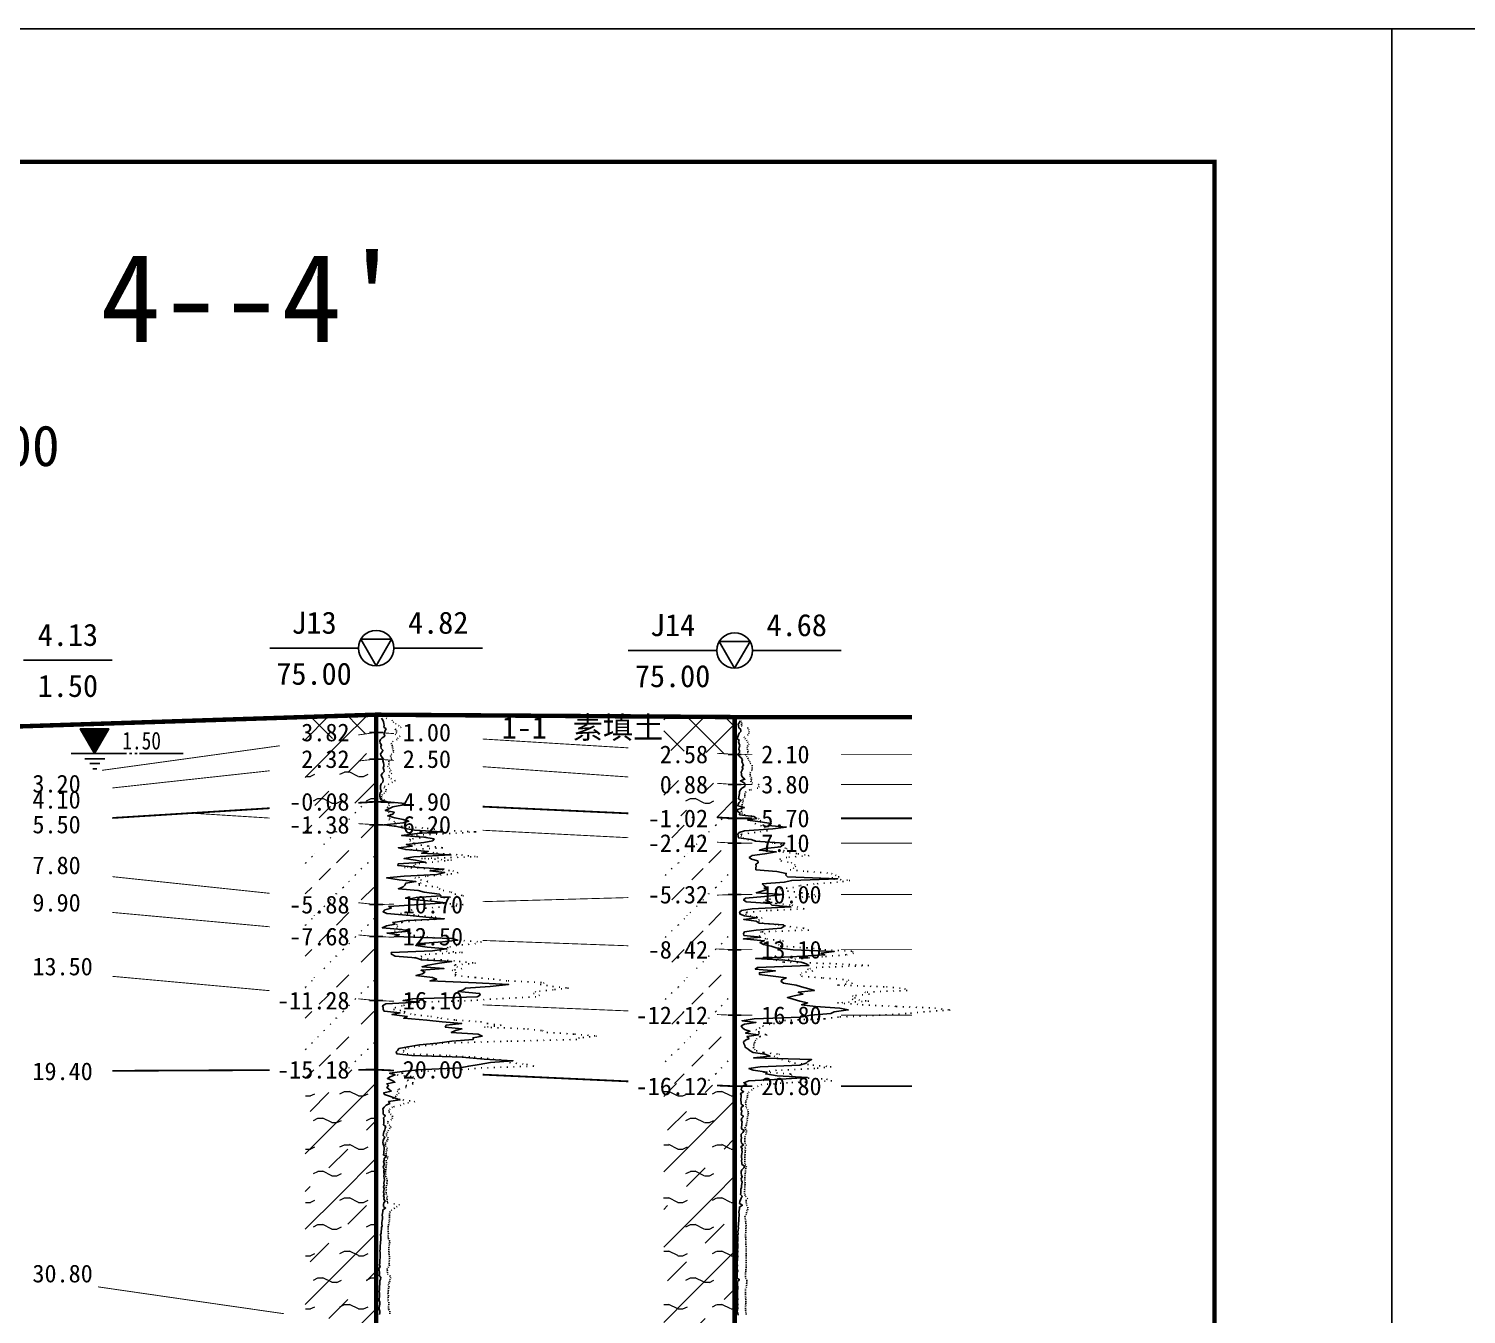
# Model space of a CAD drawing. Extents: x -37 to 3540, y -1485 to 297.
# Drawn here: x 1575.1 to 1737.1, y 152.2 to 297 of the extents above; entities that cross this region are included whole.
import ezdxf
from ezdxf.enums import TextEntityAlignment as Align

# ---------------------------------------------------------------- set-up
doc = ezdxf.new("R2010")
doc.units = 0
doc.linetypes.add('DOT', pattern=[6.35, 0, -6.35])
doc.layers.get('0').update_dxf_attribs({"linetype": 'CONTINUOUS'})
for name, color, linetype in [('CURVE', 200, 'CONTINUOUS'), ('FRAME', 7, 'CONTINUOUS'), ('HOLE', 41, 'CONTINUOUS'), ('STRATUM', 241, 'CONTINUOUS')]:
    doc.layers.add(name, color=color, linetype=linetype)
doc.layers.add('HATCH', color=7, linetype='CONTINUOUS', lineweight=13)
doc.styles.add('ST', font='')
doc.styles.get('ST').set_extended_font_data('SimSun')
pattern_1 = [(45, (1308.7487, 0), (-2.12132, 2.12132), [10, 0]), (135, (1308.7487, 0), (-2.12132, -2.12132), [10, 0])]
pattern_2 = [(45, (1308.7487, 0), (-4.24264, 4.24264), [10, 0]), (45, (1309.8097, -3.182), (-2.12132, 6.36396), [3, -3]), (26.565, (1309.8228, -0.2536), (5.999823, 5.999812), [0.567, -12.849]), (0, (1309.256, -0.2536), (0, 6), [0.567, -5.433]), (26.565, (1307.1674, 0), (5.999823, 5.999812), [0.567, -12.849]), (0, (1307.6745, 0.2536), (0, 6), [0.567, -5.433]), (153.435, (1309.2558, -0.2536), (-5.999818, -5e-06), [1.134, -12.2826]), (26.565, (1312.8228, 2.7464), (5.999823, 5.999812), [0.567, -12.849]), (0, (1312.256, 2.7464), (0, 6), [0.567, -5.433]), (26.565, (1310.1674, 3), (5.999823, 5.999812), [0.567, -12.849]), (0, (1310.6745, 3.2536), (0, 6), [0.567, -5.433]), (153.435, (1312.2558, 2.7464), (-5.999818, -5e-06), [1.134, -12.2826])]
pattern_3 = [(45, (1308.7487, 0), (-7e-07, 6.99998), [1.97196, -7.92754]), (45, (1311.5615, 2.829), (-7e-07, 6.99998), [1.99367, -7.90583]), (45, (1313.816, 5.082), (-7e-07, 6.99998), [1.81361, -8.08588]), (26.56505, (1308.7487, 3.5), (7, 7), [0.0965, -15.55598]), (36.8699, (1309.4487, 4.2), (7, 7), [0.19775, -34.80225]), (315, (1312.2487, 6.976), (6.99998, 1e-06), [0.03305, -9.86644]), (26.56505, (1312.2487, 0), (7, 7), [0.14475, -15.50773]), (26.56505, (1312.9487, 0.7), (7, 7), [0.10528, -15.5472]), (90, (1313.299, 1.05), (-7, -5e-07), [0.02877, -6.97123]), (26.56505, (1313.6487, 1.4), (7, 7), [0.09101, -31.21394]), (36.8699, (1314.3487, 2.1), (7, 7), [0.11069, -34.88931]), (45, (1315.0487, 2.8), (-2e-07, 6.99998), [0.10911, -9.79038]), (315, (1315.663, 3.548), (6.99998, 1e-06), [0.03305, -9.86644]), (36.8699, (1310.1487, 4.9), (7, 7), [0.10224, -34.89776]), (53.1301, (1310.8487, 5.6), (14, 21), [0.13438, -34.86562]), (53.1301, (1311.5487, 6.3), (14, 21), [0.12625, -34.87375])]

# ---------------------------------------------------------------- blocks, each defined once
blk = doc.blocks.new('图头_剖面图A3')
at = {"style": 'ST'}
for tag, height, p in [('01_剖面号', 10, (64.41, 11.39)), ('02_横向比例', 4.6, (-18.82, -5.99)), ('03＿纵向比例', 4.6, (50.43, -5.28))]:
    blk.add_attdef(tag, text='', height=height, dxfattribs=at).set_placement(p, align=Align.MIDDLE_LEFT)
blk = doc.blocks.new('H_cpt_hole')
for p, q in [((-1.73, 1), (1.73, 1)), ((0, -2), (-1.73, 1)), ((1.73, 1), (0, -2))]:
    blk.add_line(p, q)
blk.add_circle((0, 0), 2)
blk = doc.blocks.new('Gwl')
blk.add_lwpolyline([(0, 0, 0, 3.22, 0), (0, 2.79, 3.22, 3.22, 0)], format="xyseb")
blk.add_lwpolyline([(0, 0), (1.61, 2.79), (-1.61, 2.79)], close=True)
for points in [[(-2.63, 0), (3.61, 0)], [(3.93, 0), (4.21, 0)], [(4.53, 0), (4.8, 0)], [(5.09, 0), (9.99, 0)], [(-1.09, -0.61), (1.16, -0.61)], [(-0.54, -1.14), (0.61, -1.14)], [(-0.19, -1.74), (0.26, -1.74)]]:
    blk.add_lwpolyline(points)
at = {"style": 'ST', "width": 0.8}
blk.add_attdef('*GWL', (3.14, 0.45), '', height=2, dxfattribs=at)

msp = doc.modelspace()

# ---------------------------------------------------------------- hatches: boundary and pattern name
at = {"layer": 'HATCH'}
h = msp.add_hatch(dxfattribs=at)
h.set_pattern_fill('STT', color=50, style=0)
h.set_pattern_definition(pattern_1)
h.paths.add_polyline_path([(1654.66, 219.44), (1646.66, 219.49), (1646.66, 215.72), (1654.66, 215.24)])
h.paths.add_polyline_path([(1635.56, 212.83), (1651.51, 212.83), (1651.51, 217.78), (1635.56, 217.78)], flags=9)
h.paths.add_polyline_path([(1635.56, 215.84), (1647.94, 215.84), (1647.94, 220.78), (1635.56, 220.78)], flags=9)
h.paths.add_polyline_path([(1645.45, 213.75), (1652.15, 213.75), (1652.15, 216.68), (1645.45, 216.68)], flags=9)
h = msp.add_hatch(dxfattribs=at)
h.set_pattern_fill('STT', color=50, style=0)
h.set_pattern_definition(pattern_1)
h.paths.add_polyline_path([(1614.24, 219.71), (1606.24, 219.44), (1606.24, 216.6), (1614.24, 217.71)])
h.paths.add_polyline_path([(1605.03, 216.22), (1611.72, 216.22), (1611.72, 219.15), (1605.03, 219.15)], flags=9)
h = msp.add_hatch(dxfattribs=at)
h.set_pattern_fill('FZNT', color=32, style=0)
h.set_pattern_definition([(45, (1308.7487, 0), (-4.24264, 4.24264), [10, 0]), (45, (1309.8097, -3.182), (-2.12132, 6.36396), [3, -3])])
h.paths.add_polyline_path([(1614.24, 217.71), (1606.24, 216.6), (1606.24, 213.83), (1614.24, 214.71)])
h.paths.add_polyline_path([(1605.03, 213.22), (1611.72, 213.22), (1611.72, 216.15), (1605.03, 216.15)], flags=9)
h.paths.add_polyline_path([(1605.03, 216.22), (1611.72, 216.22), (1611.72, 219.15), (1605.03, 219.15)], flags=9)
h = msp.add_hatch(dxfattribs=at)
h.set_pattern_fill('YNFNT', color=251, style=0)
h.set_pattern_definition(pattern_2)
h.paths.add_polyline_path([(1614.24, 214.71), (1606.24, 213.83), (1606.24, 209.41), (1614.24, 209.9)])
h.paths.add_polyline_path([(1603.6, 208.42), (1611.72, 208.42), (1611.72, 211.35), (1603.6, 211.35)], flags=9)
h.paths.add_polyline_path([(1605.03, 213.22), (1611.72, 213.22), (1611.72, 216.15), (1605.03, 216.15)], flags=9)
h = msp.add_hatch(dxfattribs=at)
h.set_pattern_fill('YNFNT', color=251, style=0)
h.set_pattern_definition(pattern_2)
h.paths.add_polyline_path([(1654.66, 211.84), (1646.66, 212.4), (1646.66, 208.41), (1654.66, 208.03)])
h.paths.add_polyline_path([(1635.56, 205.48), (1651.51, 205.48), (1651.51, 210.42), (1635.56, 210.42)], flags=9)
h.paths.add_polyline_path([(1635.56, 209.04), (1662.24, 209.04), (1662.24, 213.98), (1635.56, 213.98)], flags=9)
h.paths.add_polyline_path([(1644.02, 206.55), (1652.15, 206.55), (1652.15, 209.48), (1644.02, 209.48)], flags=9)
h.paths.add_polyline_path([(1645.45, 210.35), (1652.15, 210.35), (1652.15, 213.28), (1645.45, 213.28)], flags=24)
h = msp.add_hatch(dxfattribs=at)
h.set_pattern_fill('SZFT', color=52, style=0)
h.set_pattern_definition(pattern_3)
h.paths.add_polyline_path([(1614.24, 209.9), (1606.24, 209.41), (1606.24, 207.81), (1614.24, 207.31)])
h.paths.add_polyline_path([(1603.6, 205.82), (1611.72, 205.82), (1611.72, 208.75), (1603.6, 208.75)], flags=9)
h.paths.add_polyline_path([(1603.6, 208.42), (1611.72, 208.42), (1611.72, 211.35), (1603.6, 211.35)], flags=9)
h = msp.add_hatch(dxfattribs=at)
h.set_pattern_fill('SZFT', color=52, style=0)
h.set_pattern_definition(pattern_3)
h.paths.add_polyline_path([(1654.66, 208.03), (1646.66, 208.41), (1646.66, 205.64), (1654.66, 205.24)])
h.paths.add_polyline_path([(1635.56, 205.48), (1651.51, 205.48), (1651.51, 210.42), (1635.56, 210.42)], flags=9)
h.paths.add_polyline_path([(1644.03, 203.75), (1652.15, 203.75), (1652.15, 206.65), (1644.03, 206.65)], flags=9)
h.paths.add_polyline_path([(1644.02, 206.55), (1652.15, 206.55), (1652.15, 209.48), (1644.02, 209.48)], flags=9)
h = msp.add_hatch(dxfattribs=at)
h.set_pattern_fill('SZFT', color=52, style=0)
h.set_pattern_definition(pattern_3)
h.paths.add_polyline_path([(1614.24, 207.31), (1606.24, 207.81), (1606.24, 199.15), (1614.24, 198.31)])
h.paths.add_polyline_path([(1603.6, 196.82), (1611.72, 196.82), (1611.72, 199.75), (1603.6, 199.75)], flags=9)
h.paths.add_polyline_path([(1603.6, 205.82), (1611.72, 205.82), (1611.72, 208.75), (1603.6, 208.75)], flags=9)
h = msp.add_hatch(dxfattribs=at)
h.set_pattern_fill('SZFT', color=52, style=0)
h.set_pattern_definition(pattern_3)
h.paths.add_polyline_path([(1654.66, 205.24), (1646.66, 205.64), (1646.66, 199.21), (1654.66, 199.44)])
h.paths.add_polyline_path([(1635.56, 200.2), (1651.51, 200.2), (1651.51, 205.15), (1635.56, 205.15)], flags=9)
h.paths.add_polyline_path([(1644.02, 197.95), (1652.15, 197.95), (1652.15, 200.88), (1644.02, 200.88)], flags=9)
h.paths.add_polyline_path([(1644.03, 203.75), (1652.15, 203.75), (1652.15, 206.65), (1644.03, 206.65)], flags=9)
h = msp.add_hatch(dxfattribs=at)
h.set_pattern_fill('SZFT', color=52, style=0)
h.set_pattern_definition(pattern_3)
h.paths.add_polyline_path([(1614.24, 198.31), (1606.24, 199.15), (1606.24, 195.44), (1614.24, 194.71)])
h.paths.add_polyline_path([(1603.6, 193.22), (1611.72, 193.22), (1611.72, 196.15), (1603.6, 196.15)], flags=9)
h.paths.add_polyline_path([(1603.6, 196.82), (1611.72, 196.82), (1611.72, 199.75), (1603.6, 199.75)], flags=9)
h = msp.add_hatch(dxfattribs=at)
h.set_pattern_fill('SZFT', color=52, style=0)
h.set_pattern_definition(pattern_3)
h.paths.add_polyline_path([(1654.66, 199.44), (1646.66, 199.21), (1646.66, 193.53), (1654.66, 193.23)])
h.paths.add_polyline_path([(1635.56, 194.01), (1651.51, 194.01), (1651.51, 198.95), (1635.56, 198.95)], flags=9)
h.paths.add_polyline_path([(1644.02, 191.75), (1652.15, 191.75), (1652.15, 194.68), (1644.02, 194.68)], flags=9)
h.paths.add_polyline_path([(1644.02, 197.95), (1652.15, 197.95), (1652.15, 200.88), (1644.02, 200.88)], flags=9)
h = msp.add_hatch(dxfattribs=at)
h.set_pattern_fill('SZFT', color=52, style=0)
h.set_pattern_definition(pattern_3)
h.paths.add_polyline_path([(1614.24, 194.71), (1606.24, 195.44), (1606.24, 188.24), (1614.24, 187.5)])
h.paths.add_polyline_path([(1602.17, 186.02), (1611.72, 186.02), (1611.72, 188.95), (1602.17, 188.95)], flags=9)
h.paths.add_polyline_path([(1603.6, 193.22), (1611.72, 193.22), (1611.72, 196.15), (1603.6, 196.15)], flags=9)
h = msp.add_hatch(dxfattribs=at)
h.set_pattern_fill('SZFT', color=52, style=0)
h.set_pattern_definition(pattern_3)
h.paths.add_polyline_path([(1654.66, 193.23), (1646.66, 193.53), (1646.66, 186.17), (1654.66, 185.84)])
h.paths.add_polyline_path([(1635.56, 188.12), (1651.51, 188.12), (1651.51, 193.06), (1635.56, 193.06)], flags=9)
h.paths.add_polyline_path([(1642.6, 184.35), (1652.15, 184.35), (1652.15, 187.27), (1642.6, 187.27)], flags=9)
h.paths.add_polyline_path([(1644.02, 191.75), (1652.15, 191.75), (1652.15, 194.68), (1644.02, 194.68)], flags=9)
h = msp.add_hatch(dxfattribs=at)
h.set_pattern_fill('SZFT', color=52, style=0)
h.set_pattern_definition(pattern_3)
h.paths.add_polyline_path([(1614.24, 187.5), (1606.24, 188.24), (1606.24, 179.67), (1614.24, 179.71)])
h.paths.add_polyline_path([(1602.17, 178.22), (1611.72, 178.22), (1611.72, 181.15), (1602.17, 181.15)], flags=9)
h.paths.add_polyline_path([(1602.17, 186.02), (1611.72, 186.02), (1611.72, 188.95), (1602.17, 188.95)], flags=9)
h = msp.add_hatch(dxfattribs=at)
h.set_pattern_fill('SZFT', color=52, style=0)
h.set_pattern_definition(pattern_3)
h.paths.add_polyline_path([(1654.66, 185.84), (1646.66, 186.17), (1646.66, 178.21), (1654.66, 177.84)])
h.paths.add_polyline_path([(1635.56, 180.55), (1651.51, 180.55), (1651.51, 185.49), (1635.56, 185.49)], flags=9)
h.paths.add_polyline_path([(1642.59, 176.35), (1652.15, 176.35), (1652.15, 179.28), (1642.59, 179.28)], flags=9)
h.paths.add_polyline_path([(1642.6, 184.35), (1652.15, 184.35), (1652.15, 187.27), (1642.6, 187.27)], flags=9)
h = msp.add_hatch(dxfattribs=at)
h.set_pattern_fill('YNFNT', color=251, style=0)
h.set_pattern_definition(pattern_2)
h.paths.add_polyline_path([(1614.24, 179.71), (1606.24, 179.67), (1606.24, 151.86), (1614.24, 150.71)])
h.paths.add_polyline_path([(1602.17, 149.22), (1611.72, 149.22), (1611.72, 152.15), (1602.17, 152.15)], flags=9)
h.paths.add_polyline_path([(1602.17, 178.22), (1611.72, 178.22), (1611.72, 181.15), (1602.17, 181.15)], flags=9)
h = msp.add_hatch(dxfattribs=at)
h.set_pattern_fill('YNFNT', color=251, style=0)
h.set_pattern_definition(pattern_2)
h.paths.add_polyline_path([(1654.66, 177.84), (1646.66, 178.21), (1646.66, 146.32), (1654.66, 145.24)])
h.paths.add_polyline_path([(1635.57, 142.24), (1655.08, 142.24), (1655.08, 147.12), (1635.57, 147.12)], flags=9)
h.paths.add_polyline_path([(1635.56, 161.48), (1662.24, 161.48), (1662.24, 166.43), (1635.56, 166.43)], flags=9)
h.paths.add_polyline_path([(1642.59, 143.75), (1652.15, 143.75), (1652.15, 146.68), (1642.59, 146.68)], flags=24)
h.paths.add_polyline_path([(1642.59, 176.35), (1652.15, 176.35), (1652.15, 179.28), (1642.59, 179.28)], flags=9)

# ---------------------------------------------------------------- linework, layer by layer
at = {"layer": 'CURVE', "color": 30, "linetype": 'Continuous'}
for points in [[(1614.83, 219.3), (1614.99, 219.1), (1615.08, 218.9), (1615.09, 218.71), (1615.14, 218.5), (1615.11, 218.31), (1615.36, 218.1), (1615.27, 217.91), (1615.18, 217.71), (1615.16, 217.5), (1615.21, 217.3), (1614.91, 217.11), (1614.75, 216.91), (1614.67, 216.71), (1614.7, 216.5), (1614.84, 216.3), (1614.77, 216.11), (1614.8, 215.91), (1615.01, 215.71), (1614.92, 215.51), (1614.72, 215.3), (1614.76, 215.11), (1614.92, 214.9), (1615.08, 214.71), (1615.01, 214.51), (1615.08, 214.3), (1615.11, 214.11), (1615.12, 213.9), (1615.04, 213.71), (1615.12, 213.51), (1615.14, 213.3), (1614.95, 213.11), (1614.81, 212.9), (1614.87, 212.71), (1615, 212.51), (1615.04, 212.3), (1615, 212.11), (1614.81, 211.9), (1614.74, 211.71), (1614.73, 211.51), (1614.73, 211.31), (1614.85, 211.1), (1614.7, 210.9), (1614.67, 210.71), (1614.65, 210.51), (1614.69, 210.31), (1614.79, 210.1), (1615.5, 209.9), (1617.54, 209.71), (1617.14, 209.51), (1616.14, 209.31), (1615.67, 209.1), (1615.27, 208.9), (1616.28, 208.71), (1616.12, 208.51), (1615.55, 208.31), (1616.36, 208.1), (1617.29, 207.9), (1617.92, 207.71), (1617.28, 207.51), (1615.14, 207.31), (1616.59, 207.1), (1617.54, 206.9), (1618.57, 206.71), (1621.68, 206.51), (1618.85, 206.31), (1617.11, 206.1), (1619.63, 205.9), (1620.78, 205.71), (1620.62, 205.51), (1619.63, 205.31), (1617.65, 205.1), (1618.32, 204.9), (1616.75, 204.71), (1617.58, 204.51), (1620.12, 204.31), (1619.37, 204.1), (1622.67, 203.9), (1618.5, 203.71), (1617.39, 203.5), (1618.69, 203.31), (1619.77, 203.1), (1616.73, 202.91), (1616.7, 202.71), (1619.08, 202.5), (1621.88, 202.31), (1620.3, 202.1), (1621.97, 201.91), (1621.1, 201.71), (1617.41, 201.5), (1615.41, 201.31), (1616.85, 201.1), (1618.72, 200.91), (1617.58, 200.71), (1617.46, 200.5), (1617.27, 200.31), (1616.76, 200.1), (1618.96, 199.91), (1619.66, 199.71), (1621.37, 199.5), (1621.56, 199.31), (1618.75, 199.1), (1617.93, 198.91), (1620.49, 198.71), (1622.09, 198.5), (1619.14, 198.31), (1615.67, 198.1), (1615.97, 197.91), (1615.23, 197.71), (1615.03, 197.5), (1615.45, 197.31), (1618.06, 197.1), (1619.85, 196.91), (1621.91, 196.71), (1617.65, 196.5), (1616.11, 196.31), (1616.38, 196.1), (1615.42, 195.91), (1614.93, 195.71), (1617.15, 195.5), (1617.98, 195.31), (1615.48, 195.1), (1616.84, 194.91), (1616.28, 194.71), (1622.77, 194.5), (1623.45, 194.31), (1621.73, 194.1), (1619.22, 193.91), (1618.71, 193.71), (1619.98, 193.5), (1622.18, 193.31), (1620.61, 193.1), (1615.94, 192.91), (1615.96, 192.71), (1616.38, 192.5), (1618.73, 192.31), (1619.37, 192.1), (1622.77, 191.91), (1621.39, 191.71), (1620.06, 191.5), (1619.42, 191.31), (1621.89, 191.1), (1619.3, 190.91), (1619.74, 190.71), (1619.46, 190.5), (1618.73, 190.31), (1620.58, 190.1), (1621.06, 189.91), (1620.33, 189.71), (1625.53, 189.5), (1629.17, 189.31), (1627.08, 189.1), (1624.31, 188.91), (1624.09, 188.71), (1623.47, 188.5), (1625.91, 188.31), (1625.95, 188.1), (1625.64, 187.91), (1618.36, 187.71), (1617.27, 187.5), (1619.02, 187.3), (1615.32, 187.11), (1614.96, 186.91), (1615.05, 186.71), (1615.05, 186.5), (1615.15, 186.3), (1616.94, 186.11), (1616.01, 185.91), (1617.75, 185.71), (1617.35, 185.5), (1619.95, 185.3), (1621.69, 185.11), (1623.89, 184.91), (1622.12, 184.71), (1622.04, 184.5), (1623.91, 184.3), (1623.2, 184.11), (1622.71, 183.91), (1625.73, 183.71), (1626.2, 183.5), (1625.17, 183.3), (1625.18, 183.11), (1622.76, 182.91), (1621.12, 182.71), (1619.14, 182.5), (1617.81, 182.3), (1616.81, 182.11), (1616.67, 181.91), (1616.49, 181.71), (1616.57, 181.5), (1618.27, 181.3), (1623.95, 181.11), (1626.41, 180.91), (1629.66, 180.71), (1627.14, 180.5), (1625.86, 180.3), (1624.68, 180.11), (1623.73, 179.91), (1618.95, 179.71), (1617.2, 179.5), (1615.76, 179.3), (1616.38, 179.11), (1615.84, 178.91), (1615.51, 178.71), (1616.05, 178.5), (1616.35, 178.3), (1615.43, 178.11), (1615.62, 177.91), (1615.43, 177.71), (1615.66, 177.5), (1615.94, 177.3), (1615.1, 177.11), (1615.17, 176.91), (1615.76, 176.71), (1616.38, 176.5), (1616.93, 176.3), (1615.65, 176.11), (1615.78, 175.91), (1615.38, 175.71), (1615.15, 175.5), (1615, 175.3), (1615.03, 175.11), (1615.03, 174.91), (1615.02, 174.71), (1615.29, 174.5), (1615.08, 174.3), (1615.09, 174.11), (1615.09, 173.91), (1615.09, 173.71), (1615.06, 173.5), (1615.33, 173.3), (1615.25, 173.11), (1615.22, 172.91), (1615.1, 172.71), (1615.08, 172.5), (1615.04, 172.3), (1615.23, 172.11), (1615.09, 171.91), (1615.03, 171.71), (1615.01, 171.5), (1615.03, 171.3), (1615.1, 171.11), (1615.16, 170.91), (1615.14, 170.71), (1615.09, 170.5), (1615.1, 170.3), (1615.07, 170.11), (1615.4, 169.91), (1615.14, 169.71), (1615.14, 169.5), (1615.08, 169.3), (1615.17, 169.11), (1615.11, 168.91), (1615.05, 168.71), (1615.15, 168.5), (1615.12, 168.3), (1615.09, 168.11), (1615.13, 167.91), (1615.12, 167.71), (1615.15, 167.5), (1615.17, 167.3), (1615.14, 167.11), (1615.11, 166.91), (1615.15, 166.71), (1615.08, 166.5), (1615.16, 166.3), (1615.12, 166.11), (1615.08, 165.91), (1615.13, 165.71), (1615.08, 165.5), (1615.14, 165.3), (1615.1, 165.11), (1615.24, 164.91), (1615.11, 164.71), (1615.08, 164.5), (1615.08, 164.3), (1615.31, 164.11), (1614.99, 163.91), (1615, 163.71), (1614.96, 163.5), (1614.92, 163.3), (1614.95, 163.11), (1614.96, 162.91), (1614.92, 162.71), (1614.9, 162.5), (1614.87, 162.3), (1614.92, 162.11), (1614.83, 161.91), (1614.83, 161.71), (1614.8, 161.5), (1614.81, 161.3), (1614.73, 161.11), (1614.77, 160.91), (1614.77, 160.71), (1614.78, 160.5), (1614.74, 160.3), (1614.72, 160.11), (1614.71, 159.91), (1614.71, 159.71), (1614.68, 159.5), (1614.67, 159.3), (1614.69, 159.11), (1614.7, 158.91), (1614.68, 158.71), (1614.68, 158.5), (1614.65, 158.3), (1614.65, 158.11), (1614.67, 157.91), (1614.63, 157.71), (1614.69, 157.5), (1614.56, 157.3), (1614.6, 157.11), (1614.63, 156.91), (1614.62, 156.71), (1614.6, 156.5), (1614.77, 156.3), (1614.75, 156.11), (1614.64, 155.91), (1614.65, 155.71), (1614.66, 155.51), (1614.61, 155.3), (1614.61, 155.11), (1614.63, 154.9), (1614.6, 154.71), (1614.61, 154.51), (1614.62, 154.3), (1614.61, 154.11), (1614.6, 153.9), (1614.6, 153.71), (1614.64, 153.51), (1614.65, 153.3), (1614.62, 153.11), (1614.57, 152.9), (1614.59, 152.71), (1614.67, 152.51), (1614.65, 152.3), (1614.61, 152.11)], [(1655.25, 219.03), (1655.21, 218.83), (1655.06, 218.63), (1655.08, 218.44), (1655.13, 218.23), (1655.37, 218.04), (1655.35, 217.83), (1655.15, 217.64), (1655.09, 217.44), (1655.03, 217.23), (1654.89, 217.03), (1655.15, 216.84), (1655.1, 216.64), (1655.18, 216.44), (1655.24, 216.23), (1655.17, 216.03), (1655.14, 215.84), (1655.2, 215.64), (1655.19, 215.44), (1654.97, 215.24), (1655.15, 215.03), (1655.41, 214.84), (1655.53, 214.63), (1655.48, 214.44), (1655.56, 214.24), (1655.66, 214.03), (1655.49, 213.84), (1655.6, 213.63), (1655.51, 213.44), (1655.38, 213.24), (1655.43, 213.03), (1655.44, 212.84), (1655.57, 212.63), (1655.81, 212.44), (1655.3, 212.24), (1655.72, 212.03), (1655.84, 211.84), (1655.82, 211.63), (1655.47, 211.44), (1655.32, 211.24), (1655.21, 211.04), (1655.2, 210.83), (1655.17, 210.63), (1655.14, 210.44), (1655.11, 210.24), (1655.41, 210.04), (1655.16, 209.83), (1655.04, 209.63), (1655, 209.44), (1655.76, 209.24), (1654.98, 209.04), (1654.98, 208.83), (1655.26, 208.63), (1655.21, 208.44), (1656.82, 208.24), (1657.15, 208.03), (1656.14, 207.83), (1657.53, 207.63), (1658.79, 207.44), (1658.45, 207.24), (1660.47, 207.04), (1658.97, 206.83), (1655.78, 206.63), (1655.17, 206.44), (1655, 206.24), (1655.07, 206.04), (1655.11, 205.83), (1656.53, 205.63), (1657.02, 205.44), (1660.28, 205.24), (1660.12, 205.04), (1659.81, 204.83), (1658.09, 204.63), (1657.46, 204.44), (1659.34, 204.24), (1658.07, 204.04), (1656.65, 203.83), (1656.3, 203.63), (1656.56, 203.44), (1657.27, 203.23), (1657.32, 203.04), (1657.04, 202.83), (1657.1, 202.64), (1657.06, 202.44), (1657.06, 202.23), (1659.41, 202.04), (1660.47, 201.83), (1660.43, 201.64), (1660.6, 201.44), (1666.27, 201.23), (1661.1, 201.04), (1660.25, 200.83), (1657.77, 200.64), (1657.97, 200.44), (1658.25, 200.23), (1658.39, 200.04), (1657.71, 199.83), (1657.09, 199.64), (1660.17, 199.44), (1658.03, 199.23), (1655.9, 199.04), (1655.66, 198.83), (1655.94, 198.64), (1658.67, 198.44), (1658.86, 198.23), (1661.01, 198.04), (1656.64, 197.83), (1655.43, 197.64), (1655.22, 197.44), (1655.28, 197.23), (1655.77, 197.04), (1657.21, 196.83), (1655.68, 196.64), (1657.09, 196.44), (1657.43, 196.23), (1660.15, 196.04), (1660.2, 195.83), (1659.91, 195.64), (1657.09, 195.44), (1655.76, 195.23), (1655.66, 195.04), (1655.7, 194.83), (1657.6, 194.64), (1655.64, 194.44), (1658, 194.23), (1657.51, 194.04), (1657.9, 193.83), (1658.77, 193.64), (1659.33, 193.44), (1661.25, 193.23), (1665.89, 193.04), (1664.4, 192.83), (1664.81, 192.64), (1661.04, 192.44), (1657.01, 192.23), (1660.33, 192.04), (1662.15, 191.83), (1662.73, 191.64), (1663.04, 191.44), (1657.23, 191.23), (1656.98, 191.04), (1659.25, 190.83), (1657.46, 190.64), (1657.46, 190.44), (1658.99, 190.23), (1660.47, 190.04), (1659.96, 189.83), (1659.9, 189.64), (1660.15, 189.44), (1661.59, 189.23), (1662.2, 189.04), (1663.02, 188.83), (1663.65, 188.64), (1661.83, 188.44), (1662.35, 188.23), (1661.37, 188.04), (1660.61, 187.83), (1661.25, 187.64), (1662, 187.44), (1662.88, 187.23), (1662.21, 187.03), (1663.77, 186.84), (1666.51, 186.64), (1667.46, 186.44), (1665.86, 186.23), (1665.51, 186.03), (1663.2, 185.84), (1662.07, 185.64), (1656.86, 185.44), (1655.49, 185.23), (1657.05, 185.03), (1655.76, 184.84), (1655.4, 184.64), (1655.55, 184.44), (1655.76, 184.23), (1656.38, 184.03), (1655.89, 183.84), (1657.36, 183.64), (1656.04, 183.44), (1656.29, 183.23), (1655.89, 183.03), (1655.65, 182.84), (1655.68, 182.64), (1655.82, 182.44), (1655.86, 182.23), (1656.18, 182.03), (1656.39, 181.84), (1656.75, 181.64), (1658.07, 181.44), (1658.66, 181.23), (1656.8, 181.03), (1663.34, 180.84), (1662.92, 180.64), (1662.74, 180.44), (1662.02, 180.23), (1657.53, 180.03), (1656.26, 179.84), (1656.76, 179.64), (1658.3, 179.44), (1658.17, 179.23), (1659.44, 179.03), (1662.86, 178.84), (1659.86, 178.64), (1656.24, 178.44), (1655.68, 178.23), (1656, 178.03), (1655.51, 177.84), (1655.44, 177.64), (1655.38, 177.44), (1655.67, 177.23), (1655.32, 177.03), (1655.39, 176.84), (1655.4, 176.64), (1655.35, 176.44), (1655.36, 176.23), (1655.38, 176.03), (1655.4, 175.84), (1655.64, 175.64), (1655.38, 175.44), (1655.41, 175.23), (1655.47, 175.03), (1655.43, 174.84), (1655.41, 174.64), (1655.64, 174.44), (1655.46, 174.23), (1655.41, 174.03), (1655.49, 173.84), (1655.47, 173.64), (1655.46, 173.44), (1655.43, 173.23), (1655.44, 173.03), (1655.74, 172.84), (1655.57, 172.64), (1655.41, 172.44), (1655.41, 172.23), (1655.44, 172.03), (1655.41, 171.84), (1655.41, 171.64), (1655.43, 171.44), (1655.67, 171.23), (1655.37, 171.03), (1655.49, 170.84), (1655.47, 170.64), (1655.5, 170.44), (1655.46, 170.23), (1655.44, 170.03), (1655.44, 169.84), (1655.47, 169.64), (1655.42, 169.44), (1655.47, 169.23), (1655.45, 169.03), (1655.8, 168.84), (1655.68, 168.64), (1655.48, 168.44), (1655.4, 168.23), (1655.4, 168.03), (1655.44, 167.84), (1655.51, 167.64), (1655.41, 167.44), (1655.44, 167.23), (1655.49, 167.03), (1655.48, 166.84), (1655.44, 166.64), (1655.43, 166.44), (1655.37, 166.23), (1655.34, 166.03), (1655.35, 165.84), (1655.33, 165.64), (1655.52, 165.44), (1655.41, 165.23), (1655.3, 165.03), (1655.25, 164.84), (1655.2, 164.64), (1655.53, 164.44), (1655.2, 164.23), (1655.19, 164.03), (1655.17, 163.84), (1655.14, 163.64), (1655.15, 163.44), (1655.15, 163.23), (1655.12, 163.03), (1655.14, 162.84), (1655.13, 162.64), (1655.11, 162.44), (1655.09, 162.23), (1655.05, 162.03), (1655.08, 161.84), (1655.05, 161.64), (1655.02, 161.44), (1655.04, 161.23), (1654.98, 161.03), (1655.01, 160.84), (1655.03, 160.64), (1655.01, 160.44), (1654.98, 160.23), (1655.01, 160.03), (1655.01, 159.84), (1655, 159.64), (1654.98, 159.44), (1655, 159.23), (1654.97, 159.03), (1654.98, 158.84), (1655.02, 158.64), (1654.98, 158.44), (1654.97, 158.23), (1654.94, 158.03), (1654.95, 157.84), (1654.98, 157.64), (1654.96, 157.44), (1654.95, 157.23), (1655.01, 157.03), (1654.96, 156.84), (1654.93, 156.64), (1654.95, 156.44), (1654.93, 156.23), (1655.2, 156.03), (1654.98, 155.84), (1654.98, 155.64), (1654.98, 155.44), (1655, 155.24), (1655.01, 155.03), (1654.99, 154.84), (1654.99, 154.63), (1654.97, 154.44), (1654.98, 154.24), (1654.98, 154.03), (1655, 153.84), (1654.98, 153.63), (1654.97, 153.44), (1655, 153.24), (1654.99, 153.03), (1655.02, 152.84), (1654.99, 152.63), (1654.96, 152.44), (1655.02, 152.24), (1655.05, 152.03)]]:
    msp.add_lwpolyline(points, dxfattribs=at)
at = {"layer": 'CURVE', "color": 100, "linetype": 'DOT', "ltscale": 0.1}
for points in [[(1615.36, 219.3), (1616.02, 219.1), (1616.17, 218.9), (1616.42, 218.71), (1616.77, 218.5), (1617.08, 218.31), (1616.4, 218.1), (1616.52, 217.91), (1616.58, 217.71), (1616.38, 217.5), (1616.95, 217.3), (1616.68, 217.11), (1616.61, 216.91), (1616.15, 216.71), (1615.93, 216.5), (1616.06, 216.3), (1616.07, 216.11), (1616.09, 215.91), (1616.15, 215.71), (1616.22, 215.51), (1616.01, 215.3), (1615.86, 215.11), (1615.91, 214.9), (1616.03, 214.71), (1615.67, 214.51), (1615.69, 214.3), (1615.72, 214.11), (1615.54, 213.9), (1615.71, 213.71), (1615.9, 213.51), (1615.76, 213.3), (1616, 213.11), (1615.7, 212.9), (1615.67, 212.71), (1615.89, 212.51), (1616.41, 212.3), (1616.08, 212.11), (1615.69, 211.9), (1615.26, 211.71), (1615.1, 211.51), (1615.38, 211.31), (1615.34, 211.1), (1615.19, 210.9), (1614.96, 210.71), (1614.82, 210.51), (1614.84, 210.31), (1615.1, 210.1), (1615.77, 209.9), (1615.63, 209.71), (1615.73, 209.51), (1615.55, 209.31), (1615.45, 209.1), (1615.54, 208.9), (1615.65, 208.71), (1615.81, 208.51), (1615.9, 208.31), (1615.78, 208.1), (1615.67, 207.9), (1616.24, 207.71), (1616.46, 207.51), (1615.57, 207.31), (1617.2, 207.1), (1620.01, 206.9), (1621.58, 206.71), (1625.51, 206.51), (1622.56, 206.31), (1618.23, 206.1), (1619.92, 205.9), (1618.08, 205.71), (1618.03, 205.51), (1618.46, 205.31), (1618.55, 205.1), (1620.13, 204.9), (1621.77, 204.71), (1618.12, 204.51), (1619.91, 204.31), (1621.06, 204.1), (1623.86, 203.9), (1625.68, 203.71), (1619.36, 203.5), (1622.75, 203.31), (1620.64, 203.1), (1618.71, 202.91), (1618.55, 202.71), (1617.42, 202.5), (1620.95, 202.31), (1622.87, 202.1), (1623.49, 201.91), (1622.31, 201.71), (1619.85, 201.5), (1618.59, 201.31), (1619.24, 201.1), (1620.05, 200.91), (1619.1, 200.71), (1619.07, 200.5), (1621.11, 200.31), (1621.35, 200.1), (1621.78, 199.91), (1622.7, 199.71), (1623.11, 199.5), (1624.1, 199.31), (1621.94, 199.1), (1620.37, 198.91), (1620.46, 198.71), (1621.09, 198.5), (1624.05, 198.31), (1622.84, 198.1), (1619.74, 197.91), (1618.3, 197.71), (1617.67, 197.5), (1616.99, 197.31), (1618.96, 197.1), (1620.88, 196.91), (1621.61, 196.71), (1618.72, 196.5), (1617.15, 196.31), (1616.55, 196.1), (1616.67, 195.91), (1616.52, 195.71), (1616.95, 195.5), (1616.3, 195.31), (1618.08, 195.1), (1618.53, 194.91), (1618.49, 194.71), (1622.27, 194.5), (1623.38, 194.31), (1626.11, 194.1), (1625.46, 193.91), (1623.35, 193.71), (1622.31, 193.5), (1622.26, 193.31), (1621.43, 193.1), (1623.98, 192.91), (1619.85, 192.71), (1619.39, 192.5), (1618.55, 192.31), (1621.53, 192.1), (1623.6, 191.91), (1625.45, 191.71), (1623.04, 191.5), (1623.33, 191.31), (1623.91, 191.1), (1622.8, 190.91), (1623.22, 190.71), (1623.21, 190.5), (1623.12, 190.31), (1625.4, 190.1), (1627.43, 189.91), (1629.11, 189.71), (1633.19, 189.5), (1632.73, 189.31), (1634.13, 189.1), (1635.92, 188.91), (1634.21, 188.71), (1632.25, 188.5), (1631.97, 188.31), (1632.66, 188.1), (1632.26, 187.91), (1627.9, 187.71), (1625.02, 187.5), (1618.52, 187.3), (1618.14, 187.11), (1617.18, 186.91), (1616.41, 186.71), (1616.2, 186.5), (1617.46, 186.3), (1617.38, 186.11), (1618.56, 185.91), (1620.4, 185.71), (1621.55, 185.5), (1623.23, 185.3), (1626.02, 185.11), (1626.79, 184.91), (1628.34, 184.71), (1626.45, 184.5), (1631.32, 184.3), (1632.98, 184.11), (1633.5, 183.91), (1636.61, 183.71), (1639.1, 183.5), (1637.15, 183.3), (1636.87, 183.11), (1629.07, 182.91), (1621.77, 182.71), (1620.61, 182.5), (1618.62, 182.3), (1617.6, 182.11), (1617.36, 181.91), (1617.29, 181.71), (1617.72, 181.5), (1622.5, 181.3), (1625.31, 181.11), (1627.42, 180.91), (1629.08, 180.71), (1629.27, 180.5), (1631.21, 180.3), (1632.02, 180.11), (1626.17, 179.91), (1623.83, 179.71), (1618.76, 179.5), (1617.19, 179.3), (1616.62, 179.11), (1618.36, 178.91), (1618.62, 178.71), (1617.73, 178.5), (1618.38, 178.3), (1618.4, 178.11), (1617.61, 177.91), (1617.64, 177.71), (1616.76, 177.5), (1616.6, 177.3), (1616.84, 177.11), (1616.62, 176.91), (1616.49, 176.71), (1616.1, 176.5), (1617.25, 176.3), (1618.62, 176.11), (1617.41, 175.91), (1617.03, 175.71), (1616.08, 175.5), (1615.78, 175.3), (1615.7, 175.11), (1615.67, 174.91), (1615.85, 174.71), (1616.09, 174.5), (1616.1, 174.3), (1615.97, 174.11), (1615.58, 173.91), (1615.53, 173.71), (1615.71, 173.5), (1615.89, 173.3), (1615.8, 173.11), (1615.63, 172.91), (1615.52, 172.71), (1615.42, 172.5), (1615.37, 172.3), (1615.59, 172.11), (1615.55, 171.91), (1615.47, 171.71), (1615.29, 171.5), (1615.27, 171.3), (1615.31, 171.11), (1615.49, 170.91), (1615.45, 170.71), (1615.39, 170.5), (1615.34, 170.3), (1615.37, 170.11), (1615.54, 169.91), (1615.57, 169.71), (1615.36, 169.5), (1615.4, 169.3), (1615.41, 169.11), (1615.38, 168.91), (1615.36, 168.71), (1615.33, 168.5), (1615.31, 168.3), (1615.31, 168.11), (1615.31, 167.91), (1615.32, 167.71), (1615.39, 167.5), (1615.48, 167.3), (1615.46, 167.11), (1615.47, 166.91), (1615.42, 166.71), (1615.37, 166.5), (1615.39, 166.3), (1615.35, 166.11), (1615.37, 165.91), (1615.37, 165.71), (1615.51, 165.5), (1615.44, 165.3), (1615.47, 165.11), (1615.49, 164.91), (1615.49, 164.71), (1616.88, 164.5), (1616.61, 164.3), (1616.33, 164.11), (1616.01, 163.91), (1615.83, 163.71), (1615.73, 163.5), (1615.75, 163.3), (1615.76, 163.11), (1615.75, 162.91), (1615.73, 162.71), (1615.7, 162.5), (1615.67, 162.3), (1615.61, 162.11), (1615.61, 161.91), (1615.6, 161.71), (1615.6, 161.5), (1615.63, 161.3), (1615.61, 161.11), (1615.6, 160.91), (1615.6, 160.71), (1615.74, 160.5), (1615.77, 160.3), (1615.74, 160.11), (1615.71, 159.91), (1615.69, 159.71), (1615.68, 159.5), (1615.69, 159.3), (1615.69, 159.11), (1615.72, 158.91), (1615.73, 158.71), (1615.73, 158.5), (1615.74, 158.3), (1615.71, 158.11), (1615.7, 157.91), (1615.73, 157.71), (1615.65, 157.5), (1615.5, 157.3), (1615.5, 157.11), (1615.51, 156.91), (1615.51, 156.71), (1615.77, 156.5), (1615.88, 156.3), (1615.81, 156.11), (1615.77, 155.91), (1615.7, 155.71), (1615.6, 155.51), (1615.7, 155.3), (1615.65, 155.11), (1615.62, 154.9), (1615.59, 154.71), (1615.57, 154.51), (1615.63, 154.3), (1615.61, 154.11), (1615.58, 153.9), (1615.57, 153.71), (1615.67, 153.51), (1615.68, 153.3), (1615.65, 153.11), (1615.64, 152.9), (1615.64, 152.71), (1615.77, 152.51), (1615.8, 152.3), (1615.77, 152.11)], [(1655.35, 219.03), (1655.46, 218.83), (1655.42, 218.63), (1655.42, 218.44), (1656.13, 218.23), (1656.21, 218.04), (1656.3, 217.83), (1656.28, 217.64), (1656.18, 217.44), (1655.72, 217.23), (1655.83, 217.03), (1656.01, 216.84), (1656.09, 216.64), (1656.25, 216.44), (1656.14, 216.23), (1656.08, 216.03), (1656.09, 215.84), (1656.15, 215.64), (1656.19, 215.44), (1655.87, 215.24), (1656.01, 215.03), (1656.14, 214.84), (1656.22, 214.63), (1656.37, 214.44), (1656.4, 214.24), (1656.65, 214.03), (1656.64, 213.84), (1656.63, 213.63), (1656.64, 213.44), (1656.45, 213.24), (1656.4, 213.03), (1656.42, 212.84), (1656.52, 212.63), (1656.57, 212.44), (1656.5, 212.24), (1656.59, 212.03), (1657.33, 211.84), (1657.44, 211.63), (1657.28, 211.44), (1656.4, 211.24), (1655.93, 211.04), (1655.81, 210.83), (1655.82, 210.63), (1655.83, 210.44), (1655.58, 210.24), (1655.63, 210.04), (1655.58, 209.83), (1655.52, 209.63), (1655.49, 209.44), (1655.4, 209.24), (1655.49, 209.04), (1655.38, 208.83), (1655.48, 208.63), (1655.75, 208.44), (1656.83, 208.24), (1657.33, 208.03), (1657.55, 207.83), (1657.66, 207.63), (1656.94, 207.44), (1657.59, 207.24), (1658.02, 207.04), (1658.25, 206.83), (1658.35, 206.63), (1656.97, 206.44), (1655.44, 206.24), (1655.35, 206.04), (1655.58, 205.83), (1656.15, 205.63), (1657.41, 205.44), (1659.12, 205.24), (1660.22, 205.04), (1659.59, 204.83), (1660.59, 204.63), (1660.26, 204.44), (1660.1, 204.24), (1661.79, 204.04), (1663.05, 203.83), (1660.55, 203.63), (1659.77, 203.44), (1659.88, 203.23), (1661.03, 203.04), (1661.41, 202.83), (1661.57, 202.64), (1661.34, 202.44), (1660.91, 202.23), (1662.84, 202.04), (1665.57, 201.83), (1666.03, 201.64), (1666.44, 201.44), (1665.1, 201.23), (1667.66, 201.04), (1666.27, 200.83), (1663.63, 200.64), (1661.98, 200.44), (1661.31, 200.23), (1659.21, 200.04), (1660.62, 199.83), (1662.2, 199.64), (1663.6, 199.44), (1663.82, 199.23), (1659.42, 199.04), (1658.15, 198.83), (1658.51, 198.64), (1659.35, 198.44), (1661.11, 198.23), (1661.69, 198.04), (1662.49, 197.83), (1658.32, 197.64), (1656.05, 197.44), (1655.89, 197.23), (1656.37, 197.04), (1657.77, 196.83), (1657.43, 196.64), (1657.36, 196.44), (1657.75, 196.23), (1659.55, 196.04), (1660.89, 195.83), (1662.39, 195.64), (1663.02, 195.44), (1657.59, 195.23), (1658.1, 195.04), (1657.48, 194.83), (1657.35, 194.64), (1658.28, 194.44), (1660.15, 194.23), (1659.32, 194.04), (1659.6, 193.83), (1659.79, 193.64), (1662.81, 193.44), (1664.83, 193.23), (1667.96, 193.04), (1668.07, 192.83), (1667.21, 192.64), (1664.57, 192.44), (1662.26, 192.23), (1659.35, 192.04), (1660.21, 191.83), (1666.07, 191.64), (1669.78, 191.44), (1663.94, 191.23), (1662.88, 191.04), (1663.47, 190.83), (1662.25, 190.64), (1662.06, 190.44), (1662.21, 190.23), (1664.63, 190.04), (1667.54, 189.83), (1667.25, 189.64), (1667.95, 189.44), (1666.26, 189.23), (1671.77, 189.04), (1673.82, 188.83), (1674.09, 188.64), (1669.33, 188.44), (1669.85, 188.23), (1667.94, 188.04), (1668.27, 187.83), (1667.92, 187.64), (1669.78, 187.44), (1666.26, 187.23), (1669.05, 187.03), (1672.88, 186.84), (1677.22, 186.64), (1678.94, 186.44), (1676.06, 186.23), (1673.98, 186.03), (1671.04, 185.84), (1666.37, 185.64), (1664.78, 185.44), (1659.68, 185.23), (1659.86, 185.03), (1658.63, 184.84), (1657.87, 184.64), (1657.53, 184.44), (1657.04, 184.23), (1657.4, 184.03), (1657.35, 183.84), (1658.32, 183.64), (1657.51, 183.44), (1657.17, 183.23), (1657.03, 183.03), (1656.93, 182.84), (1656.84, 182.64), (1656.87, 182.44), (1656.75, 182.23), (1656.89, 182.03), (1657.1, 181.84), (1657.93, 181.64), (1659.73, 181.44), (1659.11, 181.23), (1659.45, 181.03), (1659.97, 180.84), (1660.83, 180.64), (1661.41, 180.44), (1663.47, 180.23), (1665.54, 180.03), (1663.7, 179.84), (1659.36, 179.64), (1657.92, 179.44), (1660.98, 179.23), (1661.04, 179.03), (1661.49, 178.84), (1665.03, 178.64), (1665.61, 178.44), (1660.61, 178.23), (1657.72, 178.03), (1657.32, 177.84), (1656.83, 177.64), (1656.64, 177.44), (1656.27, 177.23), (1656.14, 177.03), (1656.1, 176.84), (1656.09, 176.64), (1656.07, 176.44), (1655.91, 176.23), (1655.9, 176.03), (1655.93, 175.84), (1655.92, 175.64), (1655.96, 175.44), (1656.1, 175.23), (1656.17, 175.03), (1656.21, 174.84), (1656.18, 174.64), (1656.11, 174.44), (1656.08, 174.23), (1656.1, 174.03), (1656.03, 173.84), (1656.01, 173.64), (1655.99, 173.44), (1655.82, 173.23), (1655.87, 173.03), (1656, 172.84), (1655.98, 172.64), (1655.94, 172.44), (1655.83, 172.23), (1655.8, 172.03), (1655.79, 171.84), (1655.79, 171.64), (1655.81, 171.44), (1656, 171.23), (1655.83, 171.03), (1655.85, 170.84), (1655.88, 170.64), (1655.84, 170.44), (1655.83, 170.23), (1655.81, 170.03), (1655.8, 169.84), (1655.8, 169.64), (1655.82, 169.44), (1655.8, 169.23), (1655.85, 169.03), (1655.98, 168.84), (1655.92, 168.64), (1655.89, 168.44), (1655.89, 168.23), (1655.85, 168.03), (1655.83, 167.84), (1655.81, 167.64), (1655.81, 167.44), (1655.77, 167.23), (1655.84, 167.03), (1655.84, 166.84), (1655.81, 166.64), (1655.81, 166.44), (1655.79, 166.23), (1655.76, 166.03), (1655.76, 165.84), (1655.81, 165.64), (1655.9, 165.44), (1656.14, 165.23), (1655.97, 165.03), (1655.96, 164.84), (1655.99, 164.64), (1656, 164.44), (1656.15, 164.23), (1656.13, 164.03), (1656.07, 163.84), (1655.99, 163.64), (1655.98, 163.44), (1655.81, 163.23), (1655.85, 163.03), (1655.87, 162.84), (1655.89, 162.64), (1655.92, 162.44), (1655.94, 162.23), (1655.95, 162.03), (1655.92, 161.84), (1655.91, 161.64), (1655.92, 161.44), (1655.88, 161.23), (1655.89, 161.03), (1655.89, 160.84), (1655.92, 160.64), (1655.91, 160.44), (1655.91, 160.23), (1655.93, 160.03), (1655.94, 159.84), (1655.95, 159.64), (1655.97, 159.44), (1655.95, 159.23), (1655.96, 159.03), (1655.96, 158.84), (1655.96, 158.64), (1655.96, 158.44), (1655.95, 158.23), (1655.95, 158.03), (1655.95, 157.84), (1655.95, 157.64), (1655.96, 157.44), (1655.92, 157.23), (1655.92, 157.03), (1655.9, 156.84), (1655.9, 156.64), (1655.9, 156.44), (1655.88, 156.23), (1656.05, 156.03), (1656.04, 155.84), (1656.02, 155.64), (1655.98, 155.44), (1655.98, 155.24), (1655.89, 155.03), (1655.88, 154.84), (1655.9, 154.63), (1655.9, 154.44), (1655.88, 154.24), (1655.9, 154.03), (1655.92, 153.84), (1655.91, 153.63), (1655.91, 153.44), (1655.91, 153.24), (1655.89, 153.03), (1655.9, 152.84), (1655.9, 152.63), (1655.91, 152.44), (1655.95, 152.24), (1655.96, 152.03)]]:
    msp.add_lwpolyline(points, dxfattribs=at)
at = {"layer": 'FRAME', "color": 245, "linetype": 'Continuous'}
for points in [[(1308.75, 0), (1728.75, 0), (1728.75, 297), (1308.75, 297)], [(1728.75, 0), (2148.75, 0), (2148.75, 297), (1728.75, 297)]]:
    msp.add_lwpolyline(points, close=True, dxfattribs=at)
at = {"layer": 'FRAME', "linetype": 'Continuous', "const_width": 0.5}
msp.add_lwpolyline([(1328.75, 15), (1708.75, 15), (1708.75, 282), (1328.75, 282)], close=True, dxfattribs=at)
at = {"layer": 'HOLE', "linetype": 'Continuous'}
for points in [[(1612.24, 227.21), (1602.24, 227.21)], [(1616.24, 227.21), (1626.24, 227.21)], [(1652.66, 226.94), (1642.66, 226.94)], [(1656.66, 226.94), (1666.66, 226.94)], [(1574.49, 225.84), (1584.49, 225.84)], [(1613.49, 217.71), (1614.99, 217.71)], [(1613.49, 214.71), (1614.99, 214.71)], [(1653.91, 215.24), (1655.41, 215.24)], [(1653.91, 211.84), (1655.41, 211.84)], [(1613.49, 209.9), (1614.99, 209.9)], [(1653.91, 208.03), (1655.41, 208.03)], [(1613.49, 207.31), (1614.99, 207.31)], [(1653.91, 205.24), (1655.41, 205.24)], [(1653.91, 199.44), (1655.41, 199.44)], [(1613.49, 198.31), (1614.99, 198.31)], [(1613.49, 194.71), (1614.99, 194.71)], [(1653.91, 193.23), (1655.41, 193.23)], [(1613.49, 187.5), (1614.99, 187.5)], [(1653.91, 185.84), (1655.41, 185.84)], [(1613.49, 179.71), (1614.99, 179.71)], [(1653.91, 177.84), (1655.41, 177.84)]]:
    msp.add_lwpolyline(points, dxfattribs=at)
at = {"layer": 'HOLE', "linetype": 'Continuous', "const_width": 0.5}
for points in [[(1614.24, 219.71), (1614.24, 71)], [(1654.66, 219.44), (1654.66, 70.73)]]:
    msp.add_lwpolyline(points, dxfattribs=at)
at = {"layer": 'STRATUM', "linetype": 'Continuous'}
for points, const_width in [([(1362.83, 215.38), (1382.83, 215.38), (1430.96, 215.29), (1479.92, 217.82), (1529.26, 218.1), (1572.49, 218.34), (1614.24, 219.71), (1654.66, 219.44), (1674.66, 219.44)], 0.5), ([(1612.24, 217.43), (1614.24, 217.71), (1616.24, 217.58)], 0.1), ([(1583.34, 213.44), (1593.36, 214.82), (1603.38, 216.21)], 0.1), ([(1626.24, 216.97), (1634.45, 216.47), (1642.66, 215.97)], 0.1), ([(1612.24, 214.49), (1614.24, 214.71), (1616.24, 214.56)], 0.1), ([(1652.66, 215.36), (1654.66, 215.24), (1656.66, 215.24)], 0.1), ([(1666.66, 215.24), (1674.66, 215.24)], 0.1), ([(1584.49, 211.45), (1593.36, 212.42), (1602.24, 213.39)], 0.1), ([(1626.24, 213.85), (1634.45, 213.27), (1642.66, 212.69)], 0.1), ([(1652.66, 211.98), (1654.66, 211.84), (1656.66, 211.84)], 0.1), ([(1666.66, 211.84), (1674.66, 211.84)], 0.1), ([(1584.49, 208.07), (1593.36, 208.62), (1602.24, 209.17)], 0.2), ([(1612.24, 209.78), (1614.24, 209.9), (1616.24, 209.81)], 0.2), ([(1626.24, 209.35), (1634.45, 208.97), (1642.66, 208.59)], 0.2), ([(1593.36, 208.62), (1602.24, 208.06)], 0.1), ([(1612.24, 207.43), (1614.24, 207.31), (1616.24, 207.2)], 0.1), ([(1652.66, 208.13), (1654.66, 208.03), (1656.66, 208.03)], 0.2), ([(1666.66, 208.03), (1674.66, 208.03)], 0.2), ([(1626.24, 206.69), (1634.45, 206.27), (1642.66, 205.85)], 0.1), ([(1652.66, 205.34), (1654.66, 205.24), (1656.66, 205.24)], 0.1), ([(1666.66, 205.24), (1674.66, 205.24)], 0.1), ([(1584.49, 201.46), (1593.36, 200.52), (1602.24, 199.58)], 0.1), ([(1652.66, 199.38), (1654.66, 199.44), (1656.66, 199.44)], 0.1), ([(1666.66, 199.44), (1674.66, 199.44)], 0.1), ([(1612.24, 198.52), (1614.24, 198.31), (1616.24, 198.36)], 0.1), ([(1626.24, 198.64), (1634.45, 198.87), (1642.66, 199.1)], 0.1), ([(1584.49, 197.43), (1593.36, 196.62), (1602.24, 195.81)], 0.1), ([(1612.24, 194.89), (1614.24, 194.71), (1616.24, 194.63)], 0.1), ([(1626.24, 194.27), (1634.45, 193.97), (1642.66, 193.67)], 0.1), ([(1652.66, 193.31), (1654.66, 193.23), (1656.66, 193.23)], 0.1), ([(1666.66, 193.23), (1674.66, 193.23)], 0.1), ([(1584.49, 190.23), (1593.36, 189.42), (1602.24, 188.61)], 0.1), ([(1612.24, 187.69), (1614.24, 187.5), (1616.24, 187.42)], 0.1), ([(1626.24, 187.01), (1634.45, 186.67), (1642.66, 186.33)], 0.1), ([(1652.66, 185.92), (1654.66, 185.84), (1656.66, 185.84)], 0.1), ([(1666.66, 185.84), (1674.66, 185.84)], 0.1), ([(1584.49, 179.58), (1593.36, 179.62), (1602.24, 179.66)], 0.2), ([(1612.24, 179.7), (1614.24, 179.71), (1616.24, 179.61)], 0.2), ([(1626.24, 179.15), (1634.45, 178.77), (1642.66, 178.39)], 0.2), ([(1652.66, 177.93), (1654.66, 177.84), (1656.66, 177.84)], 0.2), ([(1666.66, 177.84), (1674.66, 177.84)], 0.2), ([(1582.87, 155.24), (1593.36, 153.72), (1603.85, 152.21)], 0.1)]:
    msp.add_lwpolyline(points, dxfattribs=dict(at, const_width=const_width))

# ---------------------------------------------------------------- block references
at = {"layer": 'CURVE'}
msp.add_blockref('Gwl', (1582.49, 215.34), dxfattribs=at).add_auto_attribs({'*GWL': '1.50'})
at = {"layer": 'FRAME'}
ref = msp.add_blockref('图头_剖面图A3', (1518.75, 255.3), dxfattribs=at)
ref.add_attrib('01_剖面号', "4--4'", dxfattribs={"layer": '0', "height": 10, "style": 'ST'}).set_placement((1583.16, 266.69), align=Align.MIDDLE_LEFT)
ref.add_attrib('03＿纵向比例', '500', dxfattribs={"layer": '0', "height": 4.6, "style": 'ST'}).set_placement((1569.18, 250.02), align=Align.MIDDLE_LEFT)
at = {"layer": 'HOLE'}
for p in [(1614.24, 227.21), (1654.66, 226.94)]:
    msp.add_blockref('H_cpt_hole', p, dxfattribs=at)

# ---------------------------------------------------------------- texts
at = {"layer": 'HOLE', "style": 'ST'}
for s, p in [('J13', (1607.24, 230.08)), ('4.82', (1621.24, 230.08)), ('J14', (1647.66, 229.81)), ('4.68', (1661.66, 229.81)), ('4.13', (1579.49, 228.71)), ('75.00', (1607.24, 224.33)), ('75.00', (1647.66, 224.06)), ('1.50', (1579.49, 222.96))]:
    msp.add_text(s, height=2.5, dxfattribs=at).set_placement(p, align=Align.MIDDLE_CENTER)
for s, p in [('3.82', (1611.24, 217.71)), ('2.32', (1611.24, 214.71)), ('2.58', (1651.66, 215.24)), ('0.88', (1651.66, 211.84)), ('-0.08', (1611.24, 209.9)), ('-1.38', (1611.24, 207.31)), ('-1.02', (1651.66, 208.03)), ('-2.42', (1651.66, 205.24)), ('-5.32', (1651.66, 199.44)), ('-5.88', (1611.24, 198.31)), ('-7.68', (1611.24, 194.71)), ('-8.42', (1651.66, 193.23)), ('-11.28', (1611.24, 187.5)), ('-12.12', (1651.66, 185.84)), ('-15.18', (1611.24, 179.71)), ('-16.12', (1651.66, 177.84))]:
    msp.add_text(s, height=2, dxfattribs=at).set_placement(p, align=Align.MIDDLE_RIGHT)
for s, p in [('1.00', (1617.24, 217.71)), ('2.50', (1617.24, 214.71)), ('2.10', (1657.66, 215.24)), ('3.20', (1575.49, 211.94)), ('3.80', (1657.66, 211.84)), ('4.10', (1575.49, 210.13)), ('4.90', (1617.24, 209.9)), ('5.50', (1575.49, 207.34)), ('6.20', (1617.24, 207.31)), ('5.70', (1657.66, 208.03)), ('7.10', (1657.66, 205.24)), ('7.80', (1575.49, 202.74)), ('9.90', (1575.49, 198.53)), ('10.00', (1657.66, 199.44)), ('10.70', (1617.24, 198.31)), ('12.50', (1617.24, 194.71)), ('13.10', (1657.66, 193.23)), ('13.50', (1575.49, 191.34)), ('16.10', (1617.24, 187.5)), ('16.80', (1657.66, 185.84)), ('19.40', (1575.49, 179.53)), ('20.00', (1617.24, 179.71)), ('20.80', (1657.66, 177.84)), ('30.80', (1575.49, 156.74))]:
    msp.add_text(s, height=2, dxfattribs=at).set_placement(p, align=Align.MIDDLE_LEFT)
at = {"layer": 'STRATUM', "style": 'ST'}
for s, p in [('1-1', (1628.39, 218.27)), ('素填土', (1636.39, 218.27))]:
    msp.add_text(s, height=2.5, dxfattribs=at).set_placement(p, align=Align.MIDDLE_LEFT)

doc.saveas('drawing.dxf')
